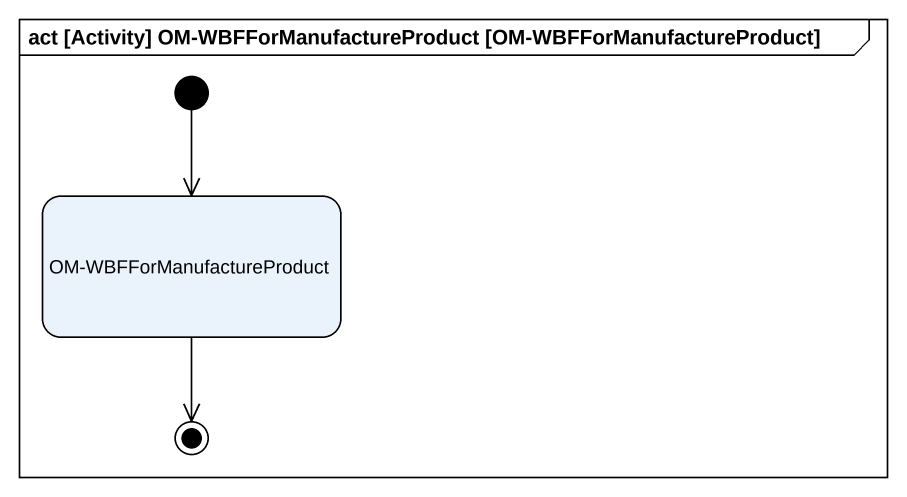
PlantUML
@startuml
mainframe act [Activity] OM-WBFForManufactureProduct [OM-WBFForManufactureProduct]
hide empty description
state "OM-WBFForManufactureProduct" as OM_WBFForManufactureProduct
[*] --> OM_WBFForManufactureProduct
OM_WBFForManufactureProduct --> [*]
@enduml
